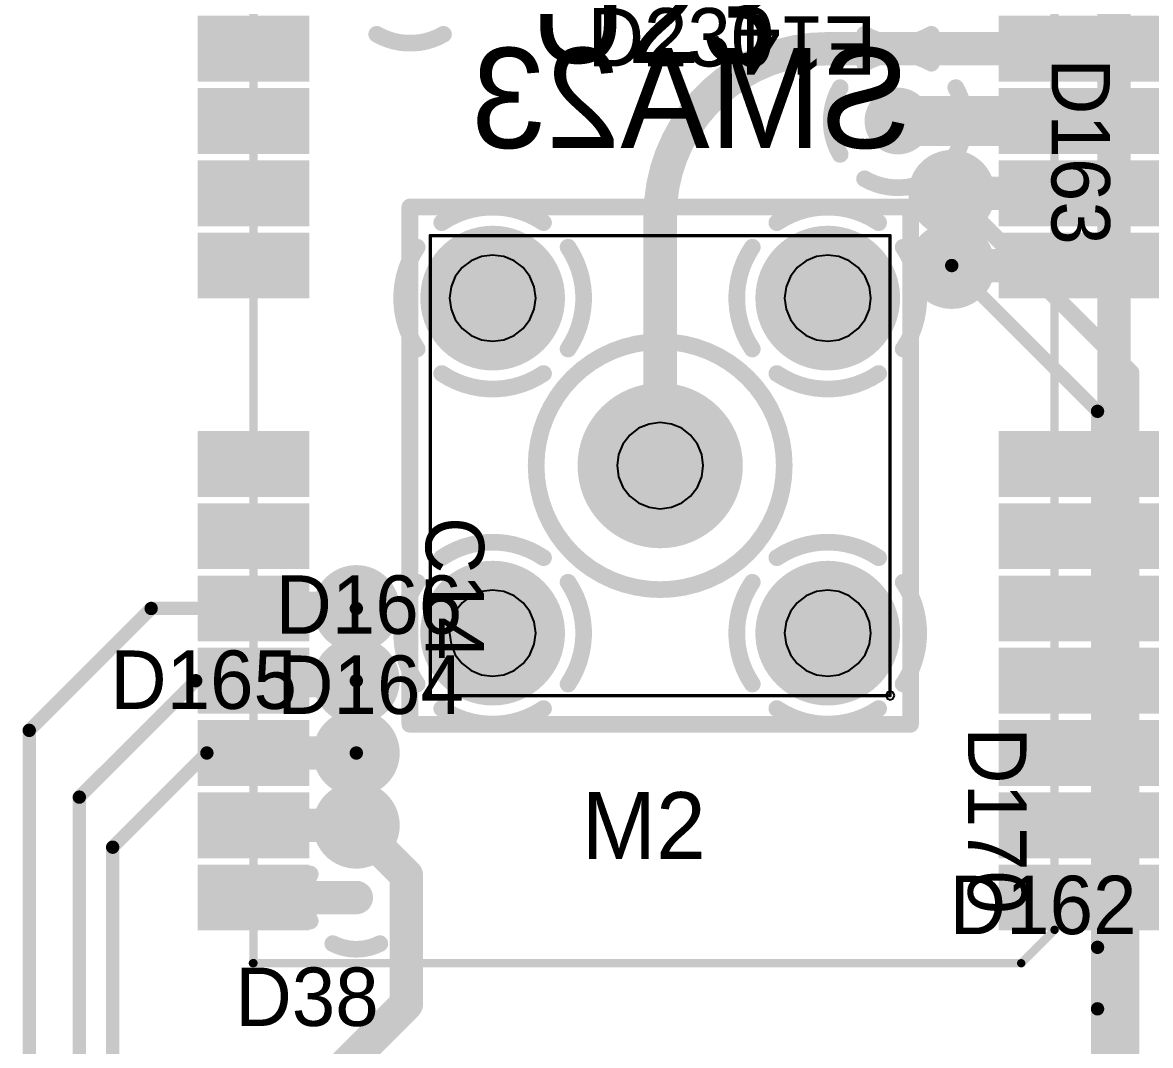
# Model space of a CAD drawing. Extents: x 11.67 to 17.2, y 3.98 to 12.28.
# Drawn here: x 12.672 to 13.348, y 7.432 to 8.045 of the extents above; entities that cross this region are included whole.
import ezdxf

# ---------------------------------------------------------------- set-up
doc = ezdxf.new("R2010")
doc.units = 0
doc.layers.get('0').update_dxf_attribs({"linetype": 'CONTINUOUS'})
for name, color, linetype in [('BOTTOMLAYER', 5, 'CONTINUOUS'), ('BOTTOMOVERLAY', 54, 'CONTINUOUS'), ('BOTTOMSOLDER', 6, 'CONTINUOUS'), ('INTERNALPLANE1', 76, 'CONTINUOUS'), ('MECHANICAL10', 56, 'CONTINUOUS'), ('MECHANICAL6', 56, 'CONTINUOUS'), ('MECHANICAL8', 56, 'CONTINUOUS'), ('MECHANICAL9', 56, 'CONTINUOUS'), ('MIDLAYER1', 16, 'CONTINUOUS'), ('MULTILAYER', 9, 'CONTINUOUS'), ('TOPLAYER', 1, 'CONTINUOUS'), ('TOPOVERLAY', 2, 'CONTINUOUS'), ('TOPPASTE', 8, 'CONTINUOUS'), ('TOPSOLDER', 216, 'CONTINUOUS')]:
    doc.layers.add(name, color=color, linetype=linetype)

# ---------------------------------------------------------------- blocks, each defined once
blk = doc.blocks.new('SMA_TH_HL_SMA_KHD4_B_44')
at = {"layer": 'BOTTOMLAYER', "const_width": 0.03937}
for points in [[(-0.12008, 0.10039, 1), (-0.08071, 0.10039, 1)], [(0.08071, 0.10039, 1), (0.12008, 0.10039, 1)], [(-0.01969, 0, 1), (0.01969, 0, 1)], [(-0.12008, -0.10039, 1), (-0.08071, -0.10039, 1)], [(0.08071, -0.10039, 1), (0.12008, -0.10039, 1)]]:
    blk.add_lwpolyline(points, format="xyb", close=True, dxfattribs=at)
at = {"layer": 'BOTTOMOVERLAY', "const_width": 0.01}
for points in [[(-0.155, 0.15), (-0.155, -0.15)], [(-0.155, 0.15), (0.155, 0.15)], [(0.155, 0.15), (0.155, -0.15)], [(-0.155, -0.15), (0.155, -0.15)]]:
    blk.add_lwpolyline(points, dxfattribs=at)
at = {"layer": 'BOTTOMOVERLAY'}
for points, const_width in [([(-0.1575, 0.15, 1), (-0.1525, 0.15, 1)], 0.005), ([(-0.1575, 0.15, 1), (-0.1525, 0.15, 1)], 0.005), ([(0.1525, 0.15, 1), (0.1575, 0.15, 1)], 0.005), ([(0.1525, 0.15, 1), (0.1575, 0.15, 1)], 0.005), ([(0.07433, 0, 1), (-0.07433, 0, 1)], 0.01), ([(-0.07683, 0, 1), (-0.07183, 0, 1)], 0.005), ([(0.07183, 0, 1), (0.07683, 0, 1)], 0.005), ([(-0.1575, -0.15, 1), (-0.1525, -0.15, 1)], 0.005), ([(-0.1575, -0.15, 1), (-0.1525, -0.15, 1)], 0.005), ([(0.1525, -0.15, 1), (0.1575, -0.15, 1)], 0.005), ([(0.1525, -0.15, 1), (0.1575, -0.15, 1)], 0.005)]:
    blk.add_lwpolyline(points, format="xyb", close=True, dxfattribs=dict(at, const_width=const_width))
at = {"layer": 'BOTTOMSOLDER', "const_width": 0.04337}
for points in [[(-0.12208, 0.10039, 1), (-0.07871, 0.10039, 1)], [(0.07871, 0.10039, 1), (0.12208, 0.10039, 1)], [(-0.02168, 0, 1), (0.02168, 0, 1)], [(-0.12208, -0.10039, 1), (-0.07871, -0.10039, 1)], [(0.07871, -0.10039, 1), (0.12208, -0.10039, 1)]]:
    blk.add_lwpolyline(points, format="xyb", close=True, dxfattribs=at)
at = {"layer": 'INTERNALPLANE1', "const_width": 0.01}
for points in [[(-0.13088, 0.1456, -0.305731), (-0.0699, 0.1456)], [(0.0699, 0.1456, -0.305731), (0.13089, 0.1456)], [(-0.1456, 0.0699, -0.305731), (-0.1456, 0.13089)], [(-0.05519, 0.13089, -0.305731), (-0.05519, 0.0699)], [(0.05519, 0.0699, -0.305731), (0.05519, 0.13089)], [(0.1456, 0.13089, -0.305731), (0.1456, 0.0699)], [(-0.0699, 0.05519, -0.305731), (-0.13088, 0.05519)], [(0.13089, 0.05519, -0.305731), (0.0699, 0.05519)], [(-0.13088, -0.05519, -0.305731), (-0.0699, -0.05519)], [(0.0699, -0.05519, -0.305731), (0.13089, -0.05519)], [(-0.1456, -0.13088, -0.305731), (-0.1456, -0.0699)], [(-0.05519, -0.0699, -0.305731), (-0.05519, -0.13088)], [(0.05519, -0.13088, -0.305731), (0.05519, -0.0699)], [(0.1456, -0.0699, -0.305731), (0.1456, -0.13088)], [(-0.0699, -0.1456, -0.305731), (-0.13088, -0.1456)], [(0.13089, -0.1456, -0.305731), (0.0699, -0.1456)]]:
    blk.add_lwpolyline(points, format="xyb", dxfattribs=at)
at = {"layer": 'INTERNALPLANE1'}
for points, const_width in [([(-0.13338, 0.1456, 1), (-0.12838, 0.1456, 1)], 0.005), ([(-0.0724, 0.1456, 1), (-0.0674, 0.1456, 1)], 0.005), ([(0.0674, 0.1456, 1), (0.0724, 0.1456, 1)], 0.005), ([(0.12839, 0.1456, 1), (0.13339, 0.1456, 1)], 0.005), ([(-0.1481, 0.13089, 1), (-0.1431, 0.13089, 1)], 0.005), ([(-0.05769, 0.13089, 1), (-0.05269, 0.13089, 1)], 0.005), ([(0.05269, 0.13089, 1), (0.05769, 0.13089, 1)], 0.005), ([(0.1431, 0.13089, 1), (0.1481, 0.13089, 1)], 0.005), ([(-0.1481, 0.0699, 1), (-0.1431, 0.0699, 1)], 0.005), ([(-0.05769, 0.0699, 1), (-0.05269, 0.0699, 1)], 0.005), ([(0.05269, 0.0699, 1), (0.05769, 0.0699, 1)], 0.005), ([(0.1431, 0.0699, 1), (0.1481, 0.0699, 1)], 0.005), ([(-0.13338, 0.05519, 1), (-0.12838, 0.05519, 1)], 0.005), ([(-0.0724, 0.05519, 1), (-0.0674, 0.05519, 1)], 0.005), ([(0.0674, 0.05519, 1), (0.0724, 0.05519, 1)], 0.005), ([(0.12839, 0.05519, 1), (0.13339, 0.05519, 1)], 0.005), ([(-0.02476, 0, 1), (0.02476, 0, 1)], 0.04953), ([(-0.13338, -0.05519, 1), (-0.12838, -0.05519, 1)], 0.005), ([(-0.0724, -0.05519, 1), (-0.0674, -0.05519, 1)], 0.005), ([(0.0674, -0.05519, 1), (0.0724, -0.05519, 1)], 0.005), ([(0.12839, -0.05519, 1), (0.13339, -0.05519, 1)], 0.005), ([(-0.1481, -0.0699, 1), (-0.1431, -0.0699, 1)], 0.005), ([(-0.05769, -0.0699, 1), (-0.05269, -0.0699, 1)], 0.005), ([(0.05269, -0.0699, 1), (0.05769, -0.0699, 1)], 0.005), ([(0.1431, -0.0699, 1), (0.1481, -0.0699, 1)], 0.005), ([(-0.1481, -0.13088, 1), (-0.1431, -0.13088, 1)], 0.005), ([(-0.05769, -0.13088, 1), (-0.05269, -0.13088, 1)], 0.005), ([(0.05269, -0.13088, 1), (0.05769, -0.13088, 1)], 0.005), ([(0.1431, -0.13088, 1), (0.1481, -0.13088, 1)], 0.005), ([(-0.13338, -0.1456, 1), (-0.12838, -0.1456, 1)], 0.005), ([(-0.0724, -0.1456, 1), (-0.0674, -0.1456, 1)], 0.005), ([(0.0674, -0.1456, 1), (0.0724, -0.1456, 1)], 0.005), ([(0.12839, -0.1456, 1), (0.13339, -0.1456, 1)], 0.005)]:
    blk.add_lwpolyline(points, format="xyb", close=True, dxfattribs=dict(at, const_width=const_width))
at = {"layer": 'MECHANICAL6', "const_width": 0.002}
for points in [[(-0.13779, 0.1378), (0.1378, 0.1378)], [(-0.13779, 0.1378), (-0.13779, -0.13779)], [(0.1378, 0.1378), (0.1378, -0.13779)], [(-0.13779, -0.13779), (0.1378, -0.13779)]]:
    blk.add_lwpolyline(points, dxfattribs=at)
at = {"layer": 'MECHANICAL6', "const_width": 0.001}
for points in [[(-0.13829, 0.1378, 1), (-0.13729, 0.1378, 1)], [(-0.13829, 0.1378, 1), (-0.13729, 0.1378, 1)], [(0.1373, 0.1378, 1), (0.1383, 0.1378, 1)], [(0.1373, 0.1378, 1), (0.1383, 0.1378, 1)], [(-0.13829, -0.13779, 1), (-0.13729, -0.13779, 1)], [(-0.13829, -0.13779, 1), (-0.13729, -0.13779, 1)], [(0.1373, -0.13779, 1), (0.1383, -0.13779, 1)], [(0.1373, -0.13779, 1), (0.1383, -0.13779, 1)]]:
    blk.add_lwpolyline(points, format="xyb", close=True, dxfattribs=at)
at = {"layer": 'MECHANICAL8'}
for p, q in [((-0.1396, -0.13599), (-0.14035, -0.13779)), ((-0.14035, -0.13779), (-0.1396, -0.1396)), ((-0.13779, -0.13524), (-0.1396, -0.13599)), ((-0.1396, -0.1396), (-0.13779, -0.14035)), ((-0.13599, -0.13599), (-0.13779, -0.13524)), ((-0.13779, -0.14035), (-0.13599, -0.1396)), ((-0.13524, -0.13779), (-0.13599, -0.13599)), ((-0.13599, -0.1396), (-0.13524, -0.13779))]:
    blk.add_line(p, q, dxfattribs=at)
at = {"layer": 'MECHANICAL9'}
for p, q in [((-0.1133, 0.12274), (-0.11864, 0.11864)), ((-0.10707, 0.12532), (-0.1133, 0.12274)), ((-0.10039, 0.1262), (-0.10707, 0.12532)), ((-0.09371, 0.12532), (-0.10039, 0.1262)), ((-0.08748, 0.12274), (-0.09371, 0.12532)), ((-0.08214, 0.11864), (-0.08748, 0.12274)), ((0.08748, 0.12274), (0.08214, 0.11864)), ((0.09371, 0.12532), (0.08748, 0.12274)), ((0.10039, 0.1262), (0.09371, 0.12532)), ((0.10707, 0.12532), (0.10039, 0.1262)), ((0.1133, 0.12274), (0.10707, 0.12532)), ((0.11864, 0.11864), (0.1133, 0.12274)), ((-0.11864, 0.11864), (-0.12274, 0.1133)), ((-0.07804, 0.1133), (-0.08214, 0.11864)), ((0.08214, 0.11864), (0.07804, 0.1133)), ((0.12274, 0.1133), (0.11864, 0.11864)), ((-0.12274, 0.1133), (-0.12532, 0.10707)), ((-0.07546, 0.10707), (-0.07804, 0.1133)), ((0.07804, 0.1133), (0.07546, 0.10707)), ((0.12532, 0.10707), (0.12274, 0.1133)), ((-0.12532, 0.10707), (-0.1262, 0.10039)), ((-0.07458, 0.10039), (-0.07546, 0.10707)), ((0.07546, 0.10707), (0.07458, 0.10039)), ((0.1262, 0.10039), (0.12532, 0.10707)), ((-0.1262, 0.10039), (-0.12532, 0.09371)), ((-0.07546, 0.09371), (-0.07458, 0.10039)), ((0.07458, 0.10039), (0.07546, 0.09371)), ((0.12532, 0.09371), (0.1262, 0.10039)), ((-0.12532, 0.09371), (-0.12274, 0.08748)), ((-0.07804, 0.08748), (-0.07546, 0.09371)), ((0.07546, 0.09371), (0.07804, 0.08748)), ((0.12274, 0.08748), (0.12532, 0.09371)), ((-0.12274, 0.08748), (-0.11864, 0.08214)), ((-0.11864, 0.08214), (-0.1133, 0.07804)), ((-0.08748, 0.07804), (-0.08214, 0.08214)), ((-0.08214, 0.08214), (-0.07804, 0.08748)), ((0.07804, 0.08748), (0.08214, 0.08214)), ((0.08214, 0.08214), (0.08748, 0.07804)), ((0.1133, 0.07804), (0.11864, 0.08214)), ((0.11864, 0.08214), (0.12274, 0.08748)), ((-0.1133, 0.07804), (-0.10707, 0.07546)), ((-0.10707, 0.07546), (-0.10039, 0.07458)), ((-0.10039, 0.07458), (-0.09371, 0.07546)), ((-0.09371, 0.07546), (-0.08748, 0.07804)), ((0.08748, 0.07804), (0.09371, 0.07546)), ((0.09371, 0.07546), (0.10039, 0.07458)), ((0.10039, 0.07458), (0.10707, 0.07546)), ((0.10707, 0.07546), (0.1133, 0.07804)), ((-0.01291, 0.02235), (-0.01825, 0.01825)), ((-0.00668, 0.02493), (-0.01291, 0.02235)), ((0, 0.02581), (-0.00668, 0.02493)), ((0.00668, 0.02493), (0, 0.02581)), ((0.01291, 0.02235), (0.00668, 0.02493)), ((0.01825, 0.01825), (0.01291, 0.02235)), ((-0.01825, 0.01825), (-0.02235, 0.01291)), ((0.02235, 0.01291), (0.01825, 0.01825)), ((-0.02235, 0.01291), (-0.02493, 0.00668)), ((0.02493, 0.00668), (0.02235, 0.01291)), ((-0.02493, 0.00668), (-0.02581, 0)), ((-0.02581, 0), (-0.02493, -0.00668)), ((0.02581, 0), (0.02493, 0.00668)), ((0.02493, -0.00668), (0.02581, 0)), ((-0.02493, -0.00668), (-0.02235, -0.01291)), ((0.02235, -0.01291), (0.02493, -0.00668)), ((-0.02235, -0.01291), (-0.01825, -0.01825)), ((0.01825, -0.01825), (0.02235, -0.01291)), ((-0.01825, -0.01825), (-0.01291, -0.02235)), ((0.01291, -0.02235), (0.01825, -0.01825)), ((-0.01291, -0.02235), (-0.00668, -0.02493)), ((-0.00668, -0.02493), (0, -0.02581)), ((0, -0.02581), (0.00668, -0.02493)), ((0.00668, -0.02493), (0.01291, -0.02235)), ((-0.1133, -0.07804), (-0.11864, -0.08214)), ((-0.10707, -0.07546), (-0.1133, -0.07804)), ((-0.10039, -0.07458), (-0.10707, -0.07546)), ((-0.09371, -0.07546), (-0.10039, -0.07458)), ((-0.08748, -0.07804), (-0.09371, -0.07546)), ((-0.08214, -0.08214), (-0.08748, -0.07804)), ((0.08748, -0.07804), (0.08214, -0.08214)), ((0.09371, -0.07546), (0.08748, -0.07804)), ((0.10039, -0.07458), (0.09371, -0.07546)), ((0.10707, -0.07546), (0.10039, -0.07458)), ((0.1133, -0.07804), (0.10707, -0.07546)), ((0.11864, -0.08214), (0.1133, -0.07804)), ((-0.12274, -0.08748), (-0.12532, -0.09371)), ((-0.11864, -0.08214), (-0.12274, -0.08748)), ((-0.07804, -0.08748), (-0.08214, -0.08214)), ((-0.07546, -0.09371), (-0.07804, -0.08748)), ((0.07804, -0.08748), (0.07546, -0.09371)), ((0.08214, -0.08214), (0.07804, -0.08748)), ((0.12274, -0.08748), (0.11864, -0.08214)), ((0.12532, -0.09371), (0.12274, -0.08748)), ((-0.12532, -0.09371), (-0.1262, -0.10039)), ((-0.07458, -0.10039), (-0.07546, -0.09371)), ((0.07546, -0.09371), (0.07458, -0.10039)), ((0.1262, -0.10039), (0.12532, -0.09371)), ((-0.1262, -0.10039), (-0.12532, -0.10707)), ((-0.07546, -0.10707), (-0.07458, -0.10039)), ((0.07458, -0.10039), (0.07546, -0.10707)), ((0.12532, -0.10707), (0.1262, -0.10039)), ((-0.12532, -0.10707), (-0.12274, -0.1133)), ((-0.07804, -0.1133), (-0.07546, -0.10707)), ((0.07546, -0.10707), (0.07804, -0.1133)), ((0.12274, -0.1133), (0.12532, -0.10707)), ((-0.12274, -0.1133), (-0.11864, -0.11864)), ((-0.08214, -0.11864), (-0.07804, -0.1133)), ((0.07804, -0.1133), (0.08214, -0.11864)), ((0.11864, -0.11864), (0.12274, -0.1133)), ((-0.11864, -0.11864), (-0.1133, -0.12274)), ((-0.08748, -0.12274), (-0.08214, -0.11864)), ((0.08214, -0.11864), (0.08748, -0.12274)), ((0.1133, -0.12274), (0.11864, -0.11864)), ((-0.1133, -0.12274), (-0.10707, -0.12532)), ((-0.10707, -0.12532), (-0.10039, -0.1262)), ((-0.10039, -0.1262), (-0.09371, -0.12532)), ((-0.09371, -0.12532), (-0.08748, -0.12274)), ((0.08748, -0.12274), (0.09371, -0.12532)), ((0.09371, -0.12532), (0.10039, -0.1262)), ((0.10039, -0.1262), (0.10707, -0.12532)), ((0.10707, -0.12532), (0.1133, -0.12274))]:
    blk.add_line(p, q, dxfattribs=at)
at = {"layer": 'MIDLAYER1', "const_width": 0.03937}
for points in [[(-0.12008, 0.10039, 1), (-0.08071, 0.10039, 1)], [(0.08071, 0.10039, 1), (0.12008, 0.10039, 1)], [(-0.01969, 0, 1), (0.01969, 0, 1)], [(-0.12008, -0.10039, 1), (-0.08071, -0.10039, 1)], [(0.08071, -0.10039, 1), (0.12008, -0.10039, 1)]]:
    blk.add_lwpolyline(points, format="xyb", close=True, dxfattribs=at)
at = {"layer": 'MULTILAYER', "const_width": 0.03937}
for points in [[(-0.12008, 0.10039, 1), (-0.08071, 0.10039, 1)], [(0.08071, 0.10039, 1), (0.12008, 0.10039, 1)], [(-0.01969, 0, 1), (0.01969, 0, 1)], [(-0.12008, -0.10039, 1), (-0.08071, -0.10039, 1)], [(0.08071, -0.10039, 1), (0.12008, -0.10039, 1)]]:
    blk.add_lwpolyline(points, format="xyb", close=True, dxfattribs=at)
at = {"layer": 'TOPLAYER', "const_width": 0.03937}
for points in [[(-0.12008, 0.10039, 1), (-0.08071, 0.10039, 1)], [(0.08071, 0.10039, 1), (0.12008, 0.10039, 1)], [(-0.01969, 0, 1), (0.01969, 0, 1)], [(-0.12008, -0.10039, 1), (-0.08071, -0.10039, 1)], [(0.08071, -0.10039, 1), (0.12008, -0.10039, 1)]]:
    blk.add_lwpolyline(points, format="xyb", close=True, dxfattribs=at)
at = {"layer": 'TOPSOLDER', "const_width": 0.04337}
for points in [[(-0.12208, 0.10039, 1), (-0.07871, 0.10039, 1)], [(0.07871, 0.10039, 1), (0.12208, 0.10039, 1)], [(-0.02168, 0, 1), (0.02168, 0, 1)], [(-0.12208, -0.10039, 1), (-0.07871, -0.10039, 1)], [(0.07871, -0.10039, 1), (0.12208, -0.10039, 1)]]:
    blk.add_lwpolyline(points, format="xyb", close=True, dxfattribs=at)
blk = doc.blocks.new('LB1020B_61')
at = {"layer": 'TOPLAYER'}
for points in [[(-0.02953, 0.57488), (0.02953, 0.57488), (-0.02953, 0.60638), (0.02953, 0.60638)], [(0.45047, 0.57488), (0.50953, 0.57488), (0.45047, 0.60638), (0.50953, 0.60638)], [(-0.02953, 0.53157), (0.02953, 0.53157), (-0.02953, 0.56307), (0.02953, 0.56307)], [(0.45047, 0.53157), (0.50953, 0.53157), (0.45047, 0.56307), (0.50953, 0.56307)], [(-0.02953, 0.48827), (0.02953, 0.48827), (-0.02953, 0.51976), (0.02953, 0.51976)], [(0.45047, 0.48827), (0.50953, 0.48827), (0.45047, 0.51976), (0.50953, 0.51976)], [(-0.02953, 0.44496), (0.02953, 0.44496), (-0.02953, 0.47646), (0.02953, 0.47646)], [(0.45047, 0.44496), (0.50953, 0.44496), (0.45047, 0.47646), (0.50953, 0.47646)], [(-0.02953, 0.40165), (0.02953, 0.40165), (-0.02953, 0.43315), (0.02953, 0.43315)], [(0.45047, 0.40165), (0.50953, 0.40165), (0.45047, 0.43315), (0.50953, 0.43315)], [(-0.02953, 0.35835), (0.02953, 0.35835), (-0.02953, 0.38984), (0.02953, 0.38984)], [(0.45047, 0.35835), (0.50953, 0.35835), (0.45047, 0.38984), (0.50953, 0.38984)], [(-0.02953, 0.31504), (0.02953, 0.31504), (-0.02953, 0.34654), (0.02953, 0.34654)], [(0.45047, 0.31504), (0.50953, 0.31504), (0.45047, 0.34654), (0.50953, 0.34654)], [(-0.02953, 0.19614), (0.02953, 0.19614), (-0.02953, 0.22764), (0.02953, 0.22764)], [(0.45047, 0.19614), (0.50953, 0.19614), (0.45047, 0.22764), (0.50953, 0.22764)], [(-0.02953, 0.15283), (0.02953, 0.15283), (-0.02953, 0.18433), (0.02953, 0.18433)], [(0.45047, 0.15283), (0.50953, 0.15283), (0.45047, 0.18433), (0.50953, 0.18433)], [(-0.02953, 0.10953), (0.02953, 0.10953), (-0.02953, 0.14102), (0.02953, 0.14102)], [(0.45047, 0.10953), (0.50953, 0.10953), (0.45047, 0.14102), (0.50953, 0.14102)], [(-0.02953, 0.06622), (0.02953, 0.06622), (-0.02953, 0.09772), (0.02953, 0.09772)], [(0.45047, 0.06622), (0.50953, 0.06622), (0.45047, 0.09772), (0.50953, 0.09772)], [(-0.02953, 0.02291), (0.02953, 0.02291), (-0.02953, 0.05441), (0.02953, 0.05441)], [(0.45047, 0.02291), (0.50953, 0.02291), (0.45047, 0.05441), (0.50953, 0.05441)]]:
    blk.add_solid(points, dxfattribs=at)
at = {"layer": 'TOPOVERLAY', "const_width": 0.005}
for points in [[(0.02, 0.63), (0, 0.61)], [(0.48031, 0.63), (0.02, 0.63)], [(0.48, 0.62992), (0.48, 0)], [(0, 0.61), (0, 0.00008)], [(0.48031, 0.00008), (0, 0.00008)]]:
    blk.add_lwpolyline(points, dxfattribs=at)
at = {"layer": 'TOPOVERLAY', "const_width": 0.0025}
for points in [[(0.01875, 0.63, 1), (0.02125, 0.63, 1)], [(0.01875, 0.63, 1), (0.02125, 0.63, 1)], [(0.47875, 0.62992, 1), (0.48125, 0.62992, 1)], [(0.47907, 0.63, 1), (0.48157, 0.63, 1)], [(-0.00125, 0.61, 1), (0.00125, 0.61, 1)], [(-0.00125, 0.61, 1), (0.00125, 0.61, 1)], [(-0.00125, 0.00008, 1), (0.00125, 0.00008, 1)], [(-0.00125, 0.00008, 1), (0.00125, 0.00008, 1)], [(0.47875, 0, 1), (0.48125, 0, 1)], [(0.47907, 0.00008, 1), (0.48157, 0.00008, 1)]]:
    blk.add_lwpolyline(points, format="xyb", close=True, dxfattribs=at)
at = {"layer": 'TOPPASTE'}
for points in [[(-0.02953, 0.57488), (0.02953, 0.57488), (-0.02953, 0.60638), (0.02953, 0.60638)], [(0.45047, 0.57488), (0.50953, 0.57488), (0.45047, 0.60638), (0.50953, 0.60638)], [(-0.02953, 0.53157), (0.02953, 0.53157), (-0.02953, 0.56307), (0.02953, 0.56307)], [(0.45047, 0.53157), (0.50953, 0.53157), (0.45047, 0.56307), (0.50953, 0.56307)], [(-0.02953, 0.48827), (0.02953, 0.48827), (-0.02953, 0.51976), (0.02953, 0.51976)], [(0.45047, 0.48827), (0.50953, 0.48827), (0.45047, 0.51976), (0.50953, 0.51976)], [(-0.02953, 0.44496), (0.02953, 0.44496), (-0.02953, 0.47646), (0.02953, 0.47646)], [(0.45047, 0.44496), (0.50953, 0.44496), (0.45047, 0.47646), (0.50953, 0.47646)], [(-0.02953, 0.40165), (0.02953, 0.40165), (-0.02953, 0.43315), (0.02953, 0.43315)], [(0.45047, 0.40165), (0.50953, 0.40165), (0.45047, 0.43315), (0.50953, 0.43315)], [(-0.02953, 0.35835), (0.02953, 0.35835), (-0.02953, 0.38984), (0.02953, 0.38984)], [(0.45047, 0.35835), (0.50953, 0.35835), (0.45047, 0.38984), (0.50953, 0.38984)], [(-0.02953, 0.31504), (0.02953, 0.31504), (-0.02953, 0.34654), (0.02953, 0.34654)], [(0.45047, 0.31504), (0.50953, 0.31504), (0.45047, 0.34654), (0.50953, 0.34654)], [(-0.02953, 0.19614), (0.02953, 0.19614), (-0.02953, 0.22764), (0.02953, 0.22764)], [(0.45047, 0.19614), (0.50953, 0.19614), (0.45047, 0.22764), (0.50953, 0.22764)], [(-0.02953, 0.15283), (0.02953, 0.15283), (-0.02953, 0.18433), (0.02953, 0.18433)], [(0.45047, 0.15283), (0.50953, 0.15283), (0.45047, 0.18433), (0.50953, 0.18433)], [(-0.02953, 0.10953), (0.02953, 0.10953), (-0.02953, 0.14102), (0.02953, 0.14102)], [(0.45047, 0.10953), (0.50953, 0.10953), (0.45047, 0.14102), (0.50953, 0.14102)], [(-0.02953, 0.06622), (0.02953, 0.06622), (-0.02953, 0.09772), (0.02953, 0.09772)], [(0.45047, 0.06622), (0.50953, 0.06622), (0.45047, 0.09772), (0.50953, 0.09772)], [(-0.02953, 0.02291), (0.02953, 0.02291), (-0.02953, 0.05441), (0.02953, 0.05441)], [(0.45047, 0.02291), (0.50953, 0.02291), (0.45047, 0.05441), (0.50953, 0.05441)]]:
    blk.add_solid(points, dxfattribs=at)
at = {"layer": 'TOPSOLDER'}
for points in [[(-0.03353, 0.57088), (0.03353, 0.57088), (-0.03353, 0.61038), (0.03353, 0.61038)], [(0.44647, 0.57088), (0.51353, 0.57088), (0.44647, 0.61038), (0.51353, 0.61038)], [(-0.03353, 0.52757), (0.03353, 0.52757), (-0.03353, 0.56707), (0.03353, 0.56707)], [(0.44647, 0.52757), (0.51353, 0.52757), (0.44647, 0.56707), (0.51353, 0.56707)], [(-0.03353, 0.48427), (0.03353, 0.48427), (-0.03353, 0.52376), (0.03353, 0.52376)], [(0.44647, 0.48427), (0.51353, 0.48427), (0.44647, 0.52376), (0.51353, 0.52376)], [(-0.03353, 0.44096), (0.03353, 0.44096), (-0.03353, 0.48046), (0.03353, 0.48046)], [(0.44647, 0.44096), (0.51353, 0.44096), (0.44647, 0.48046), (0.51353, 0.48046)], [(-0.03353, 0.39765), (0.03353, 0.39765), (-0.03353, 0.43715), (0.03353, 0.43715)], [(0.44647, 0.39765), (0.51353, 0.39765), (0.44647, 0.43715), (0.51353, 0.43715)], [(-0.03353, 0.35435), (0.03353, 0.35435), (-0.03353, 0.39384), (0.03353, 0.39384)], [(0.44647, 0.35435), (0.51353, 0.35435), (0.44647, 0.39384), (0.51353, 0.39384)], [(-0.03353, 0.31104), (0.03353, 0.31104), (-0.03353, 0.35054), (0.03353, 0.35054)], [(0.44647, 0.31104), (0.51353, 0.31104), (0.44647, 0.35054), (0.51353, 0.35054)], [(-0.03353, 0.19214), (0.03353, 0.19214), (-0.03353, 0.23164), (0.03353, 0.23164)], [(0.44647, 0.19214), (0.51353, 0.19214), (0.44647, 0.23164), (0.51353, 0.23164)], [(-0.03353, 0.14883), (0.03353, 0.14883), (-0.03353, 0.18833), (0.03353, 0.18833)], [(0.44647, 0.14883), (0.51353, 0.14883), (0.44647, 0.18833), (0.51353, 0.18833)], [(-0.03353, 0.10553), (0.03353, 0.10553), (-0.03353, 0.14502), (0.03353, 0.14502)], [(0.44647, 0.10553), (0.51353, 0.10553), (0.44647, 0.14502), (0.51353, 0.14502)], [(-0.03353, 0.06222), (0.03353, 0.06222), (-0.03353, 0.10172), (0.03353, 0.10172)], [(0.44647, 0.06222), (0.51353, 0.06222), (0.44647, 0.10172), (0.51353, 0.10172)], [(-0.03353, 0.01891), (0.03353, 0.01891), (-0.03353, 0.05841), (0.03353, 0.05841)], [(0.44647, 0.01891), (0.51353, 0.01891), (0.44647, 0.05841), (0.51353, 0.05841)]]:
    blk.add_solid(points, dxfattribs=at)
blk = doc.blocks.new('LB1020B_69')
at = {"layer": 'TOPLAYER'}
for points in [[(-0.02953, 0.57488), (0.02953, 0.57488), (-0.02953, 0.60638), (0.02953, 0.60638)], [(0.45047, 0.57488), (0.50953, 0.57488), (0.45047, 0.60638), (0.50953, 0.60638)], [(-0.02953, 0.53157), (0.02953, 0.53157), (-0.02953, 0.56307), (0.02953, 0.56307)], [(0.45047, 0.53157), (0.50953, 0.53157), (0.45047, 0.56307), (0.50953, 0.56307)], [(-0.02953, 0.48827), (0.02953, 0.48827), (-0.02953, 0.51976), (0.02953, 0.51976)], [(0.45047, 0.48827), (0.50953, 0.48827), (0.45047, 0.51976), (0.50953, 0.51976)], [(-0.02953, 0.44496), (0.02953, 0.44496), (-0.02953, 0.47646), (0.02953, 0.47646)], [(0.45047, 0.44496), (0.50953, 0.44496), (0.45047, 0.47646), (0.50953, 0.47646)], [(-0.02953, 0.40165), (0.02953, 0.40165), (-0.02953, 0.43315), (0.02953, 0.43315)], [(0.45047, 0.40165), (0.50953, 0.40165), (0.45047, 0.43315), (0.50953, 0.43315)], [(-0.02953, 0.35835), (0.02953, 0.35835), (-0.02953, 0.38984), (0.02953, 0.38984)], [(0.45047, 0.35835), (0.50953, 0.35835), (0.45047, 0.38984), (0.50953, 0.38984)], [(-0.02953, 0.31504), (0.02953, 0.31504), (-0.02953, 0.34654), (0.02953, 0.34654)], [(0.45047, 0.31504), (0.50953, 0.31504), (0.45047, 0.34654), (0.50953, 0.34654)], [(-0.02953, 0.19614), (0.02953, 0.19614), (-0.02953, 0.22764), (0.02953, 0.22764)], [(0.45047, 0.19614), (0.50953, 0.19614), (0.45047, 0.22764), (0.50953, 0.22764)], [(-0.02953, 0.15283), (0.02953, 0.15283), (-0.02953, 0.18433), (0.02953, 0.18433)], [(0.45047, 0.15283), (0.50953, 0.15283), (0.45047, 0.18433), (0.50953, 0.18433)], [(-0.02953, 0.10953), (0.02953, 0.10953), (-0.02953, 0.14102), (0.02953, 0.14102)], [(0.45047, 0.10953), (0.50953, 0.10953), (0.45047, 0.14102), (0.50953, 0.14102)], [(-0.02953, 0.06622), (0.02953, 0.06622), (-0.02953, 0.09772), (0.02953, 0.09772)], [(0.45047, 0.06622), (0.50953, 0.06622), (0.45047, 0.09772), (0.50953, 0.09772)], [(-0.02953, 0.02291), (0.02953, 0.02291), (-0.02953, 0.05441), (0.02953, 0.05441)], [(0.45047, 0.02291), (0.50953, 0.02291), (0.45047, 0.05441), (0.50953, 0.05441)]]:
    blk.add_solid(points, dxfattribs=at)
at = {"layer": 'TOPOVERLAY', "const_width": 0.005}
for points in [[(0.02, 0.63), (0, 0.61)], [(0.48031, 0.63), (0.02, 0.63)], [(0.48, 0.62992), (0.48, 0)], [(0, 0.61), (0, 0.00008)], [(0.48031, 0.00008), (0, 0.00008)]]:
    blk.add_lwpolyline(points, dxfattribs=at)
at = {"layer": 'TOPOVERLAY', "const_width": 0.0025}
for points in [[(0.01875, 0.63, 1), (0.02125, 0.63, 1)], [(0.01875, 0.63, 1), (0.02125, 0.63, 1)], [(0.47875, 0.62992, 1), (0.48125, 0.62992, 1)], [(0.47907, 0.63, 1), (0.48157, 0.63, 1)], [(-0.00125, 0.61, 1), (0.00125, 0.61, 1)], [(-0.00125, 0.61, 1), (0.00125, 0.61, 1)], [(-0.00125, 0.00008, 1), (0.00125, 0.00008, 1)], [(-0.00125, 0.00008, 1), (0.00125, 0.00008, 1)], [(0.47875, 0, 1), (0.48125, 0, 1)], [(0.47907, 0.00008, 1), (0.48157, 0.00008, 1)]]:
    blk.add_lwpolyline(points, format="xyb", close=True, dxfattribs=at)
at = {"layer": 'TOPPASTE'}
for points in [[(-0.02953, 0.57488), (0.02953, 0.57488), (-0.02953, 0.60638), (0.02953, 0.60638)], [(0.45047, 0.57488), (0.50953, 0.57488), (0.45047, 0.60638), (0.50953, 0.60638)], [(-0.02953, 0.53157), (0.02953, 0.53157), (-0.02953, 0.56307), (0.02953, 0.56307)], [(0.45047, 0.53157), (0.50953, 0.53157), (0.45047, 0.56307), (0.50953, 0.56307)], [(-0.02953, 0.48827), (0.02953, 0.48827), (-0.02953, 0.51976), (0.02953, 0.51976)], [(0.45047, 0.48827), (0.50953, 0.48827), (0.45047, 0.51976), (0.50953, 0.51976)], [(-0.02953, 0.44496), (0.02953, 0.44496), (-0.02953, 0.47646), (0.02953, 0.47646)], [(0.45047, 0.44496), (0.50953, 0.44496), (0.45047, 0.47646), (0.50953, 0.47646)], [(-0.02953, 0.40165), (0.02953, 0.40165), (-0.02953, 0.43315), (0.02953, 0.43315)], [(0.45047, 0.40165), (0.50953, 0.40165), (0.45047, 0.43315), (0.50953, 0.43315)], [(-0.02953, 0.35835), (0.02953, 0.35835), (-0.02953, 0.38984), (0.02953, 0.38984)], [(0.45047, 0.35835), (0.50953, 0.35835), (0.45047, 0.38984), (0.50953, 0.38984)], [(-0.02953, 0.31504), (0.02953, 0.31504), (-0.02953, 0.34654), (0.02953, 0.34654)], [(0.45047, 0.31504), (0.50953, 0.31504), (0.45047, 0.34654), (0.50953, 0.34654)], [(-0.02953, 0.19614), (0.02953, 0.19614), (-0.02953, 0.22764), (0.02953, 0.22764)], [(0.45047, 0.19614), (0.50953, 0.19614), (0.45047, 0.22764), (0.50953, 0.22764)], [(-0.02953, 0.15283), (0.02953, 0.15283), (-0.02953, 0.18433), (0.02953, 0.18433)], [(0.45047, 0.15283), (0.50953, 0.15283), (0.45047, 0.18433), (0.50953, 0.18433)], [(-0.02953, 0.10953), (0.02953, 0.10953), (-0.02953, 0.14102), (0.02953, 0.14102)], [(0.45047, 0.10953), (0.50953, 0.10953), (0.45047, 0.14102), (0.50953, 0.14102)], [(-0.02953, 0.06622), (0.02953, 0.06622), (-0.02953, 0.09772), (0.02953, 0.09772)], [(0.45047, 0.06622), (0.50953, 0.06622), (0.45047, 0.09772), (0.50953, 0.09772)], [(-0.02953, 0.02291), (0.02953, 0.02291), (-0.02953, 0.05441), (0.02953, 0.05441)], [(0.45047, 0.02291), (0.50953, 0.02291), (0.45047, 0.05441), (0.50953, 0.05441)]]:
    blk.add_solid(points, dxfattribs=at)
at = {"layer": 'TOPSOLDER'}
for points in [[(-0.03353, 0.57088), (0.03353, 0.57088), (-0.03353, 0.61038), (0.03353, 0.61038)], [(0.44647, 0.57088), (0.51353, 0.57088), (0.44647, 0.61038), (0.51353, 0.61038)], [(-0.03353, 0.52757), (0.03353, 0.52757), (-0.03353, 0.56707), (0.03353, 0.56707)], [(0.44647, 0.52757), (0.51353, 0.52757), (0.44647, 0.56707), (0.51353, 0.56707)], [(-0.03353, 0.48427), (0.03353, 0.48427), (-0.03353, 0.52376), (0.03353, 0.52376)], [(0.44647, 0.48427), (0.51353, 0.48427), (0.44647, 0.52376), (0.51353, 0.52376)], [(-0.03353, 0.44096), (0.03353, 0.44096), (-0.03353, 0.48046), (0.03353, 0.48046)], [(0.44647, 0.44096), (0.51353, 0.44096), (0.44647, 0.48046), (0.51353, 0.48046)], [(-0.03353, 0.39765), (0.03353, 0.39765), (-0.03353, 0.43715), (0.03353, 0.43715)], [(0.44647, 0.39765), (0.51353, 0.39765), (0.44647, 0.43715), (0.51353, 0.43715)], [(-0.03353, 0.35435), (0.03353, 0.35435), (-0.03353, 0.39384), (0.03353, 0.39384)], [(0.44647, 0.35435), (0.51353, 0.35435), (0.44647, 0.39384), (0.51353, 0.39384)], [(-0.03353, 0.31104), (0.03353, 0.31104), (-0.03353, 0.35054), (0.03353, 0.35054)], [(0.44647, 0.31104), (0.51353, 0.31104), (0.44647, 0.35054), (0.51353, 0.35054)], [(-0.03353, 0.19214), (0.03353, 0.19214), (-0.03353, 0.23164), (0.03353, 0.23164)], [(0.44647, 0.19214), (0.51353, 0.19214), (0.44647, 0.23164), (0.51353, 0.23164)], [(-0.03353, 0.14883), (0.03353, 0.14883), (-0.03353, 0.18833), (0.03353, 0.18833)], [(0.44647, 0.14883), (0.51353, 0.14883), (0.44647, 0.18833), (0.51353, 0.18833)], [(-0.03353, 0.10553), (0.03353, 0.10553), (-0.03353, 0.14502), (0.03353, 0.14502)], [(0.44647, 0.10553), (0.51353, 0.10553), (0.44647, 0.14502), (0.51353, 0.14502)], [(-0.03353, 0.06222), (0.03353, 0.06222), (-0.03353, 0.10172), (0.03353, 0.10172)], [(0.44647, 0.06222), (0.51353, 0.06222), (0.44647, 0.10172), (0.51353, 0.10172)], [(-0.03353, 0.01891), (0.03353, 0.01891), (-0.03353, 0.05841), (0.03353, 0.05841)], [(0.44647, 0.01891), (0.51353, 0.01891), (0.44647, 0.05841), (0.51353, 0.05841)]]:
    blk.add_solid(points, dxfattribs=at)

msp = doc.modelspace()

# ---------------------------------------------------------------- linework, layer by layer
at = {"layer": 'BOTTOMLAYER'}
for points, const_width in [([(13.18646, 7.98618, 1), (13.20646, 7.98618, 1)], 0.02), ([(13.22369, 7.94287, 1), (13.23369, 7.94287, 1)], 0.01), ([(13.22369, 7.89957, 1), (13.23369, 7.89957, 1)], 0.01), ([(12.86694, 7.69406, 1), (12.87694, 7.69406, 1)], 0.01), ([(12.86694, 7.65075, 1), (12.87694, 7.65075, 1)], 0.01), ([(12.86694, 7.60744, 1), (12.87694, 7.60744, 1)], 0.01), ([(12.86694, 7.56413, 1), (12.87694, 7.56413, 1)], 0.01), ([(12.86694, 7.52083, 1), (12.87694, 7.52083, 1)], 0.01)]:
    msp.add_lwpolyline(points, format="xyb", close=True, dxfattribs=dict(at, const_width=const_width))
at = {"layer": 'INTERNALPLANE1', "const_width": 0.02}
msp.add_lwpolyline([(13.32596, 6.651), (13.32596, 8.121)], dxfattribs=at)
at = {"layer": 'INTERNALPLANE1', "const_width": 0.01}
for points in [[(12.92417, 8.03815, -0.267949), (12.88417, 8.03815)], [(13.21646, 8.03815, -0.267949), (13.17646, 8.03815)], [(13.17646, 8.02082, -0.267949), (13.21646, 8.02082)], [(13.16182, 7.96618, -0.267949), (13.16182, 8.00618)], [(13.23111, 8.00618, -0.267949), (13.23111, 7.96618)], [(13.21646, 7.95154, -0.267949), (13.17646, 7.95154)], [(12.85786, 7.54845, -0.240079), (12.88601, 7.54845)], [(12.84432, 7.50675, -0.240079), (12.84432, 7.5349)], [(12.89956, 7.5349, -0.240079), (12.89956, 7.50675)], [(12.88601, 7.49321, -0.240079), (12.85786, 7.49321)]]:
    msp.add_lwpolyline(points, format="xyb", dxfattribs=at)
at = {"layer": 'INTERNALPLANE1'}
for points, const_width in [([(12.88167, 8.03815, 1), (12.88667, 8.03815, 1)], 0.005), ([(12.92167, 8.03815, 1), (12.92667, 8.03815, 1)], 0.005), ([(13.17396, 8.03815, 1), (13.17896, 8.03815, 1)], 0.005), ([(13.21396, 8.03815, 1), (13.21896, 8.03815, 1)], 0.005), ([(13.17396, 8.02082, 1), (13.17896, 8.02082, 1)], 0.005), ([(13.21396, 8.02082, 1), (13.21896, 8.02082, 1)], 0.005), ([(13.15932, 8.00618, 1), (13.16432, 8.00618, 1)], 0.005), ([(13.22861, 8.00618, 1), (13.23361, 8.00618, 1)], 0.005), ([(13.15932, 7.96618, 1), (13.16432, 7.96618, 1)], 0.005), ([(13.21569, 7.94287, 1), (13.24169, 7.94287, 1)], 0.026), ([(13.22861, 7.96618, 1), (13.23361, 7.96618, 1)], 0.005), ([(13.17396, 7.95154, 1), (13.17896, 7.95154, 1)], 0.005), ([(13.21396, 7.95154, 1), (13.21896, 7.95154, 1)], 0.005), ([(13.21569, 7.89957, 1), (13.24169, 7.89957, 1)], 0.026), ([(12.85894, 7.69406, 1), (12.88494, 7.69406, 1)], 0.026), ([(12.85894, 7.65075, 1), (12.88494, 7.65075, 1)], 0.026), ([(12.85894, 7.60744, 1), (12.88494, 7.60744, 1)], 0.026), ([(12.85894, 7.56413, 1), (12.88494, 7.56413, 1)], 0.026), ([(12.85536, 7.54845, 1), (12.86036, 7.54845, 1)], 0.005), ([(12.88351, 7.54845, 1), (12.88851, 7.54845, 1)], 0.005), ([(12.84182, 7.5349, 1), (12.84682, 7.5349, 1)], 0.005), ([(12.89706, 7.5349, 1), (12.90206, 7.5349, 1)], 0.005), ([(12.84182, 7.50675, 1), (12.84682, 7.50675, 1)], 0.005), ([(12.89706, 7.50675, 1), (12.90206, 7.50675, 1)], 0.005), ([(12.85536, 7.49321, 1), (12.86036, 7.49321, 1)], 0.005), ([(12.88351, 7.49321, 1), (12.88851, 7.49321, 1)], 0.005)]:
    msp.add_lwpolyline(points, format="xyb", close=True, dxfattribs=dict(at, const_width=const_width))
at = {"layer": 'MIDLAYER1'}
for points, const_width in [([(13.18646, 7.98618, 1), (13.20646, 7.98618, 1)], 0.02), ([(13.22369, 7.94287, 1), (13.23369, 7.94287, 1)], 0.01), ([(13.22619, 7.94287, 1), (13.23119, 7.94287, 1)], 0.005), ([(13.22369, 7.89957, 1), (13.23369, 7.89957, 1)], 0.01), ([(13.22669, 7.89957, 1), (13.23069, 7.89957, 1)], 0.004), ([(13.33354, 7.83553, 1), (13.33854, 7.83553, 1)], 0.005), ([(13.33354, 7.83553, 1), (13.33854, 7.83553, 1)], 0.005), ([(13.31404, 7.81222, 1), (13.31804, 7.81222, 1)], 0.004), ([(13.31404, 7.81222, 1), (13.31804, 7.81222, 1)], 0.004), ([(12.86694, 7.69406, 1), (12.87694, 7.69406, 1)], 0.01), ([(12.74702, 7.69406, 1), (12.75102, 7.69406, 1)], 0.004), ([(12.74702, 7.69406, 1), (12.75102, 7.69406, 1)], 0.004), ([(12.86994, 7.69406, 1), (12.87394, 7.69406, 1)], 0.004), ([(12.86694, 7.65075, 1), (12.87694, 7.65075, 1)], 0.01), ([(12.77371, 7.65075, 1), (12.77771, 7.65075, 1)], 0.004), ([(12.77371, 7.65075, 1), (12.77771, 7.65075, 1)], 0.004), ([(12.86994, 7.65075, 1), (12.87394, 7.65075, 1)], 0.004), ([(12.67396, 7.621, 1), (12.67796, 7.621, 1)], 0.004), ([(12.67396, 7.621, 1), (12.67796, 7.621, 1)], 0.004), ([(12.86694, 7.60744, 1), (12.87694, 7.60744, 1)], 0.01), ([(12.7804, 7.60744, 1), (12.7844, 7.60744, 1)], 0.004), ([(12.7804, 7.60744, 1), (12.7844, 7.60744, 1)], 0.004), ([(12.86994, 7.60744, 1), (12.87394, 7.60744, 1)], 0.004), ([(12.70396, 7.581, 1), (12.70796, 7.581, 1)], 0.004), ([(12.70396, 7.581, 1), (12.70796, 7.581, 1)], 0.004), ([(12.86694, 7.56413, 1), (12.87694, 7.56413, 1)], 0.01), ([(12.86694, 7.56413, 1), (12.87694, 7.56413, 1)], 0.01), ([(12.72396, 7.551, 1), (12.72796, 7.551, 1)], 0.004), ([(12.72396, 7.551, 1), (12.72796, 7.551, 1)], 0.004), ([(12.89694, 7.53413, 1), (12.90694, 7.53413, 1)], 0.01), ([(12.89694, 7.53413, 1), (12.90694, 7.53413, 1)], 0.01), ([(12.86694, 7.52083, 1), (12.87694, 7.52083, 1)], 0.01), ([(13.31404, 7.491, 1), (13.31804, 7.491, 1)], 0.004), ([(13.31404, 7.491, 1), (13.31804, 7.491, 1)], 0.004), ([(13.31404, 7.491, 1), (13.31804, 7.491, 1)], 0.004), ([(13.33354, 7.471, 1), (13.33854, 7.471, 1)], 0.005), ([(13.33354, 7.471, 1), (13.33854, 7.471, 1)], 0.005), ([(13.33354, 7.471, 1), (13.33854, 7.471, 1)], 0.005), ([(12.89694, 7.45698, 1), (12.90694, 7.45698, 1)], 0.01), ([(12.89694, 7.45698, 1), (12.90694, 7.45698, 1)], 0.01), ([(13.33354, 7.461, 1), (13.33854, 7.461, 1)], 0.005), ([(13.31404, 7.45413, 1), (13.31804, 7.45413, 1)], 0.004)]:
    msp.add_lwpolyline(points, format="xyb", close=True, dxfattribs=dict(at, const_width=const_width))
for points, const_width in [([(13.22869, 7.94287), (13.33604, 7.83553)], 0.01), ([(13.22869, 7.89957), (13.31604, 7.81222)], 0.008), ([(13.33604, 7.471), (13.33604, 7.83553)], 0.01), ([(13.31604, 7.491), (13.31604, 7.81222)], 0.008), ([(12.67596, 7.621), (12.74902, 7.69406)], 0.008), ([(12.74902, 7.69406), (12.87194, 7.69406)], 0.008), ([(12.70596, 7.581), (12.77571, 7.65075)], 0.008), ([(12.77571, 7.65075), (12.87194, 7.65075)], 0.008), ([(12.67596, 6.081), (12.67596, 7.621)], 0.008), ([(12.72596, 7.551), (12.7824, 7.60744)], 0.008), ([(12.7824, 7.60744), (12.87194, 7.60744)], 0.008), ([(12.70596, 6.061), (12.70596, 7.581)], 0.008), ([(12.87194, 7.56413), (12.90194, 7.53413)], 0.02), ([(12.72596, 6.031), (12.72596, 7.551)], 0.008), ([(12.90194, 7.45698), (12.90194, 7.53413)], 0.02), ([(13.31604, 6.33108), (13.31604, 7.491)], 0.008), ([(13.31604, 7.45413), (13.31604, 7.491)], 0.008), ([(13.33604, 6.32108), (13.33604, 7.471)], 0.01), ([(13.33604, 7.461), (13.33604, 7.471)], 0.01), ([(12.77596, 7.331), (12.90194, 7.45698)], 0.02)]:
    msp.add_lwpolyline(points, dxfattribs=dict(at, const_width=const_width))
at = {"layer": 'MULTILAYER'}
for points, const_width in [([(13.18646, 7.98618, 1), (13.20646, 7.98618, 1)], 0.02), ([(13.22369, 7.94287, 1), (13.23369, 7.94287, 1)], 0.01), ([(13.22369, 7.89957, 1), (13.23369, 7.89957, 1)], 0.01), ([(12.86694, 7.69406, 1), (12.87694, 7.69406, 1)], 0.01), ([(12.86694, 7.65075, 1), (12.87694, 7.65075, 1)], 0.01), ([(12.86694, 7.60744, 1), (12.87694, 7.60744, 1)], 0.01), ([(12.86694, 7.56413, 1), (12.87694, 7.56413, 1)], 0.01), ([(12.86694, 7.52083, 1), (12.87694, 7.52083, 1)], 0.01)]:
    msp.add_lwpolyline(points, format="xyb", close=True, dxfattribs=dict(at, const_width=const_width))
at = {"layer": 'TOPLAYER', "const_width": 0.02}
msp.add_lwpolyline([(13.054, 7.92949, -0.414214), (13.154, 8.02949)], format="xyb", dxfattribs=at)
at = {"layer": 'TOPLAYER'}
for points, const_width in [([(13.154, 8.02949), (13.29031, 8.02949)], 0.02), ([(13.19646, 7.98618), (13.29031, 7.98618)], 0.03), ([(13.22869, 7.94287), (13.29031, 7.94287)], 0.02), ([(13.054, 7.77967), (13.054, 7.92949)], 0.02), ([(13.22869, 7.89957), (13.29031, 7.89957)], 0.02), ([(12.81031, 7.69406), (12.87194, 7.69406)], 0.02), ([(12.81031, 7.65075), (12.87194, 7.65075)], 0.02), ([(12.81031, 7.60744), (12.87194, 7.60744)], 0.02), ([(12.81031, 7.56413), (12.87194, 7.56413)], 0.02), ([(12.81031, 7.52083), (12.87194, 7.52083)], 0.02)]:
    msp.add_lwpolyline(points, dxfattribs=dict(at, const_width=const_width))
for points, const_width in [([(13.149, 8.02949, 1), (13.159, 8.02949, 1)], 0.01), ([(13.149, 8.02949, 1), (13.159, 8.02949, 1)], 0.01), ([(13.28532, 8.02949, 1), (13.29532, 8.02949, 1)], 0.01), ([(13.18646, 7.98618, 1), (13.20646, 7.98618, 1)], 0.02), ([(13.18896, 7.98618, 1), (13.20396, 7.98618, 1)], 0.015), ([(13.28281, 7.98618, 1), (13.29781, 7.98618, 1)], 0.015), ([(13.22369, 7.94287, 1), (13.23369, 7.94287, 1)], 0.01), ([(13.22369, 7.94287, 1), (13.23369, 7.94287, 1)], 0.01), ([(13.28532, 7.94287, 1), (13.29532, 7.94287, 1)], 0.01), ([(13.049, 7.92949, 1), (13.059, 7.92949, 1)], 0.01), ([(13.049, 7.92949, 1), (13.059, 7.92949, 1)], 0.01), ([(13.22369, 7.89957, 1), (13.23369, 7.89957, 1)], 0.01), ([(13.22369, 7.89957, 1), (13.23369, 7.89957, 1)], 0.01), ([(13.28532, 7.89957, 1), (13.29532, 7.89957, 1)], 0.01), ([(13.049, 7.77967, 1), (13.059, 7.77967, 1)], 0.01), ([(12.80532, 7.69406, 1), (12.81532, 7.69406, 1)], 0.01), ([(12.86694, 7.69406, 1), (12.87694, 7.69406, 1)], 0.01), ([(12.86694, 7.69406, 1), (12.87694, 7.69406, 1)], 0.01), ([(12.80532, 7.65075, 1), (12.81532, 7.65075, 1)], 0.01), ([(12.86694, 7.65075, 1), (12.87694, 7.65075, 1)], 0.01), ([(12.86694, 7.65075, 1), (12.87694, 7.65075, 1)], 0.01), ([(12.80532, 7.60744, 1), (12.81532, 7.60744, 1)], 0.01), ([(12.86694, 7.60744, 1), (12.87694, 7.60744, 1)], 0.01), ([(12.86694, 7.60744, 1), (12.87694, 7.60744, 1)], 0.01), ([(12.80532, 7.56413, 1), (12.81532, 7.56413, 1)], 0.01), ([(12.86694, 7.56413, 1), (12.87694, 7.56413, 1)], 0.01), ([(12.86694, 7.56413, 1), (12.87694, 7.56413, 1)], 0.01), ([(12.80532, 7.52083, 1), (12.81532, 7.52083, 1)], 0.01), ([(12.86694, 7.52083, 1), (12.87694, 7.52083, 1)], 0.01), ([(12.86694, 7.52083, 1), (12.87694, 7.52083, 1)], 0.01)]:
    msp.add_lwpolyline(points, format="xyb", close=True, dxfattribs=dict(at, const_width=const_width))

# ---------------------------------------------------------------- block references
for name, p, rotation in [('LB1020B_69', (13.29031, 8.11146), 180), ('LB1020B_61', (13.8478, 8.11146), 180), ('SMA_TH_HL_SMA_KHD4_B_44', (13.054, 7.77967), 90)]:
    msp.add_blockref(name, p, dxfattribs=dict(rotation=rotation))

# ---------------------------------------------------------------- texts
at = {"layer": 'BOTTOMOVERLAY', "text_generation_flag": 2}
msp.add_text('SMA23', height=0.06, rotation=360, dxfattribs=at).set_placement((13.204, 7.97))
at = {"layer": 'MECHANICAL10'}
for s, p in [('D230', (13.01048, 8.01888)), ('D165', (12.72448, 7.63388)), ('D38', (12.79948, 7.44388))]:
    msp.add_text(s, height=0.035, dxfattribs=at).set_placement(p)
for s, rotation, p in [('E14', 180, (13.18348, 8.04888)), ('D163', 270, (13.28848, 8.02388)), ('C14', 270, (12.91348, 7.74888)), ('D166', 360, (12.82348, 7.67888)), ('D164', 360, (12.82448, 7.63088)), ('D170', 270, (13.23848, 7.62288)), ('D162', 360, (13.22748, 7.49888))]:
    msp.add_text(s, height=0.035, rotation=rotation, dxfattribs=at).set_placement(p)
at = {"layer": 'TOPOVERLAY'}
msp.add_text('U23', height=0.06, dxfattribs=at).set_placement((12.97596, 8.021))
msp.add_text('M2', height=0.04, rotation=360, dxfattribs=at).set_placement((13.00696, 7.544))

doc.saveas('drawing.dxf')
